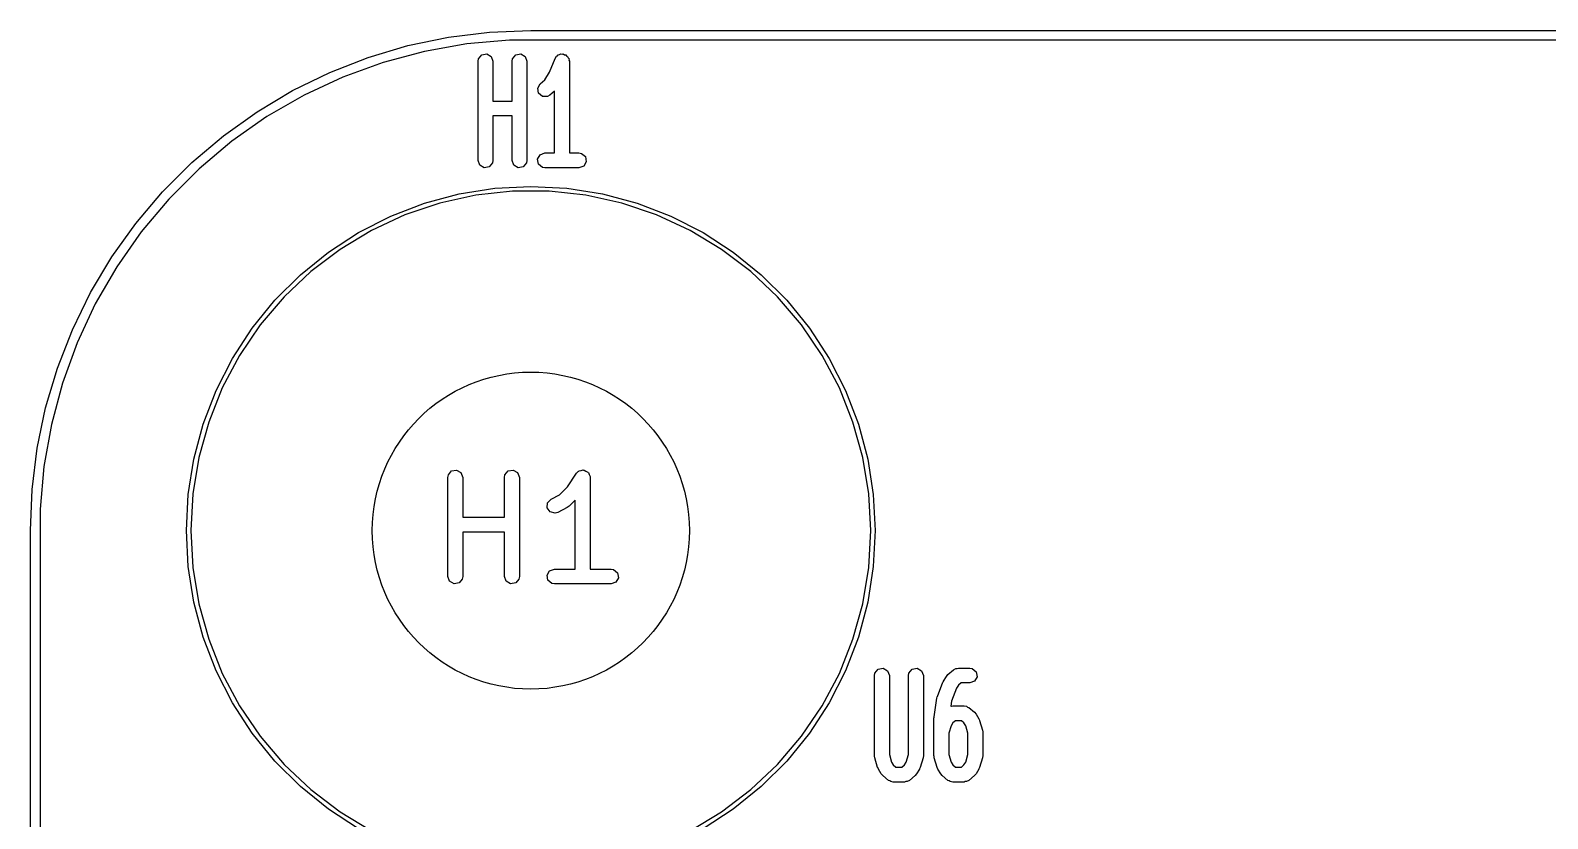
# Model space of a CAD drawing. Extents: x 3.67 to 6.5, y -4.53 to -1.6.
# Drawn here: x 3.738 to 4.341, y -2.083 to -1.77 of the extents above; entities that cross this region are included whole.
import ezdxf

# ---------------------------------------------------------------- set-up
doc = ezdxf.new("R2010")
doc.units = 0
doc.header["$MEASUREMENT"] = 0
doc.layers.add('BLACK', color=7, linetype='CONTINUOUS')

msp = doc.modelspace()

# ---------------------------------------------------------------- linework, layer by layer
at = {"layer": 'BLACK', "linetype": 'CONTINUOUS'}
for p, q in [((3.90428, -1.7724), (3.92059, -1.77036)), ((3.92059, -1.77036), (3.93701, -1.76969)), ((3.93701, -1.76969), (6.29921, -1.76969)), ((3.87245, -1.78046), (3.8882, -1.77577)), ((3.89479, -1.77806), (3.87835, -1.78246)), ((3.8882, -1.77577), (3.90428, -1.7724)), ((3.91155, -1.77511), (3.89479, -1.77806)), ((3.9285, -1.77362), (3.91155, -1.77511)), ((3.93701, -1.77362), (3.9285, -1.77362)), ((6.29921, -1.77362), (3.93701, -1.77362)), ((3.85714, -1.78643), (3.87245, -1.78046)), ((3.87835, -1.78246), (3.86236, -1.78828)), ((3.91606, -1.78199), (3.91624, -1.78098)), ((3.91606, -1.82136), (3.91606, -1.78199)), ((3.91624, -1.78098), (3.91753, -1.77944)), ((3.91753, -1.77944), (3.91952, -1.77908)), ((3.91952, -1.77908), (3.92127, -1.78009)), ((3.92127, -1.78009), (3.92196, -1.78199)), ((3.92196, -1.78199), (3.92196, -1.79779)), ((3.92956, -1.78199), (3.92973, -1.78098)), ((3.92956, -1.79779), (3.92956, -1.78199)), ((3.92973, -1.78098), (3.93103, -1.77944)), ((3.93103, -1.77944), (3.93302, -1.77908)), ((3.93302, -1.77908), (3.93477, -1.78009)), ((3.93477, -1.78009), (3.93546, -1.78199)), ((3.93546, -1.78199), (3.93546, -1.82136)), ((3.94448, -1.7863), (3.94664, -1.7809)), ((3.94664, -1.7809), (3.94718, -1.78002)), ((3.94718, -1.78002), (3.9476, -1.7798)), ((3.9476, -1.7798), (3.9479, -1.77944)), ((3.9479, -1.77944), (3.94846, -1.77934)), ((3.94846, -1.77934), (3.94896, -1.77907)), ((3.94896, -1.77907), (3.94943, -1.77917)), ((3.94943, -1.77917), (3.94989, -1.77908)), ((3.94989, -1.77908), (3.95038, -1.77937)), ((3.95038, -1.77937), (3.95094, -1.77948)), ((3.95094, -1.77948), (3.95123, -1.77986)), ((3.95123, -1.77986), (3.95164, -1.78009)), ((3.95164, -1.78009), (3.95184, -1.78063)), ((3.95184, -1.78063), (3.95219, -1.78107)), ((3.95219, -1.78107), (3.95217, -1.78155)), ((3.95217, -1.78155), (3.95233, -1.78199)), ((3.95233, -1.78199), (3.95233, -1.81841)), ((3.84238, -1.79365), (3.85714, -1.78643)), ((3.86236, -1.78828), (3.84694, -1.79548)), ((3.94074, -1.79097), (3.94261, -1.78942)), ((3.94261, -1.78942), (3.94448, -1.7863)), ((3.82826, -1.80206), (3.84238, -1.79365)), ((3.84694, -1.79548), (3.8322, -1.80399)), ((3.93973, -1.79272), (3.94074, -1.79097)), ((3.94007, -1.79471), (3.93973, -1.79272)), ((3.94161, -1.79601), (3.94007, -1.79471)), ((3.94363, -1.79602), (3.94161, -1.79601)), ((3.94452, -1.79551), (3.94363, -1.79602)), ((3.94643, -1.79392), (3.94452, -1.79551)), ((3.94643, -1.81841), (3.94643, -1.79392)), ((3.81489, -1.81161), (3.82826, -1.80206)), ((3.92196, -1.79779), (3.92956, -1.79779)), ((3.8322, -1.80399), (3.81826, -1.81375)), ((3.92956, -1.80369), (3.92196, -1.80369)), ((3.92196, -1.80369), (3.92196, -1.82136)), ((3.92956, -1.82136), (3.92956, -1.80369)), ((3.80235, -1.82223), (3.81489, -1.81161)), ((3.81826, -1.81375), (3.80522, -1.82469)), ((3.93972, -1.82085), (3.94073, -1.8191)), ((3.94073, -1.8191), (3.94263, -1.81841)), ((3.94263, -1.81841), (3.94643, -1.81841)), ((3.95233, -1.81841), (3.95613, -1.81841)), ((3.95613, -1.81841), (3.95714, -1.81859)), ((3.95714, -1.81859), (3.95869, -1.81989)), ((3.95869, -1.81989), (3.95904, -1.82188)), ((3.79073, -1.83385), (3.80235, -1.82223)), ((3.80522, -1.82469), (3.79319, -1.83672)), ((3.91675, -1.82326), (3.91606, -1.82136)), ((3.9185, -1.82427), (3.91675, -1.82326)), ((3.92049, -1.82392), (3.9185, -1.82427)), ((3.92178, -1.82237), (3.92049, -1.82392)), ((3.92196, -1.82136), (3.92178, -1.82237)), ((3.93025, -1.82326), (3.92956, -1.82136)), ((3.932, -1.82427), (3.93025, -1.82326)), ((3.93398, -1.82392), (3.932, -1.82427)), ((3.93528, -1.82237), (3.93398, -1.82392)), ((3.93546, -1.82136), (3.93528, -1.82237)), ((3.94007, -1.82284), (3.93972, -1.82085)), ((3.94162, -1.82414), (3.94007, -1.82284)), ((3.94263, -1.82432), (3.94162, -1.82414)), ((3.95613, -1.82432), (3.94263, -1.82432)), ((3.95803, -1.82362), (3.95613, -1.82432)), ((3.95904, -1.82188), (3.95803, -1.82362)), ((3.92271, -1.83244), (3.93701, -1.83169)), ((3.93701, -1.83169), (3.95131, -1.83244)), ((3.78011, -1.84639), (3.79073, -1.83385)), ((3.79319, -1.83672), (3.78225, -1.84975)), ((3.88136, -1.84352), (3.89473, -1.83839)), ((3.90088, -1.83839), (3.88702, -1.84305)), ((3.89473, -1.83839), (3.90856, -1.83468)), ((3.91516, -1.83524), (3.90088, -1.83839)), ((3.90856, -1.83468), (3.92271, -1.83244)), ((3.9297, -1.83366), (3.91516, -1.83524)), ((3.94432, -1.83366), (3.9297, -1.83366)), ((3.95885, -1.83524), (3.94432, -1.83366)), ((3.95131, -1.83244), (3.96545, -1.83468)), ((3.97314, -1.83839), (3.95885, -1.83524)), ((3.96545, -1.83468), (3.97928, -1.83839)), ((3.98699, -1.84305), (3.97314, -1.83839)), ((3.97928, -1.83839), (3.99265, -1.84352)), ((3.8686, -1.85002), (3.88136, -1.84352)), ((3.88702, -1.84305), (3.87375, -1.84919)), ((4.00026, -1.84919), (3.98699, -1.84305)), ((3.99265, -1.84352), (4.00541, -1.85002)), ((3.77056, -1.85976), (3.78011, -1.84639)), ((3.78225, -1.84975), (3.77249, -1.86369)), ((3.85659, -1.85782), (3.8686, -1.85002)), ((3.87375, -1.84919), (3.86122, -1.85673)), ((4.01279, -1.85673), (4.00026, -1.84919)), ((4.00541, -1.85002), (4.01742, -1.85782)), ((3.76215, -1.87388), (3.77056, -1.85976)), ((3.84546, -1.86683), (3.85659, -1.85782)), ((3.86122, -1.85673), (3.84958, -1.86558)), ((4.02443, -1.86558), (4.01279, -1.85673)), ((4.01742, -1.85782), (4.02855, -1.86683)), ((3.77249, -1.86369), (3.76398, -1.87843)), ((3.83534, -1.87696), (3.84546, -1.86683)), ((3.84958, -1.86558), (3.83897, -1.87564)), ((4.03505, -1.87564), (4.02443, -1.86558)), ((4.02855, -1.86683), (4.03868, -1.87696)), ((3.75493, -1.88864), (3.76215, -1.87388)), ((3.76398, -1.87843), (3.75679, -1.89385)), ((3.82633, -1.88809), (3.83534, -1.87696)), ((3.83897, -1.87564), (3.8295, -1.88678)), ((4.04451, -1.88678), (4.03505, -1.87564)), ((4.03868, -1.87696), (4.04769, -1.88809)), ((3.74896, -1.90395), (3.75493, -1.88864)), ((3.81853, -1.9001), (3.82633, -1.88809)), ((3.8295, -1.88678), (3.8213, -1.89888)), ((4.05272, -1.89888), (4.04451, -1.88678)), ((4.04769, -1.88809), (4.05549, -1.9001)), ((3.75679, -1.89385), (3.75097, -1.90985)), ((3.74427, -1.9197), (3.74896, -1.90395)), ((3.81202, -1.91286), (3.81853, -1.9001)), ((3.8213, -1.89888), (3.81445, -1.9118)), ((4.05957, -1.9118), (4.05272, -1.89888)), ((4.05549, -1.9001), (4.06199, -1.91286)), ((3.75097, -1.90985), (3.74656, -1.92628)), ((3.80689, -1.92623), (3.81202, -1.91286)), ((3.81445, -1.9118), (3.80904, -1.92539)), ((4.06498, -1.92539), (4.05957, -1.9118)), ((4.06199, -1.91286), (4.06712, -1.92623)), ((3.7409, -1.93578), (3.74427, -1.9197)), ((3.74656, -1.92628), (3.74361, -1.94304)), ((3.80319, -1.94006), (3.80689, -1.92623)), ((3.80904, -1.92539), (3.80512, -1.93947)), ((4.06889, -1.93947), (4.06498, -1.92539)), ((4.06712, -1.92623), (4.07083, -1.94006)), ((3.73887, -1.95209), (3.7409, -1.93578)), ((3.80095, -1.9542), (3.80319, -1.94006)), ((3.80512, -1.93947), (3.80276, -1.9539)), ((4.07126, -1.9539), (4.06889, -1.93947)), ((4.07083, -1.94006), (4.07307, -1.9542)), ((3.74361, -1.94304), (3.74213, -1.96)), ((3.90406, -1.94735), (3.90424, -1.94634)), ((3.90424, -1.94634), (3.90554, -1.94479)), ((3.90554, -1.94479), (3.90752, -1.94444)), ((3.90752, -1.94444), (3.90927, -1.94545)), ((3.90927, -1.94545), (3.90996, -1.94735)), ((3.92656, -1.94735), (3.92673, -1.94634)), ((3.92673, -1.94634), (3.92803, -1.94479)), ((3.92803, -1.94479), (3.93002, -1.94444)), ((3.93002, -1.94444), (3.93177, -1.94545)), ((3.93177, -1.94545), (3.93246, -1.94735)), ((3.95159, -1.95109), (3.95517, -1.94571)), ((3.95517, -1.94571), (3.95588, -1.94497)), ((3.95588, -1.94497), (3.95604, -1.94492)), ((3.95604, -1.94492), (3.95615, -1.94479)), ((3.95615, -1.94479), (3.957, -1.94464)), ((3.957, -1.94464), (3.95782, -1.9444)), ((3.95782, -1.9444), (3.95798, -1.94447)), ((3.95798, -1.94447), (3.95814, -1.94444)), ((3.95814, -1.94444), (3.95889, -1.94487)), ((3.95889, -1.94487), (3.95967, -1.94521)), ((3.95967, -1.94521), (3.95975, -1.94536)), ((3.95975, -1.94536), (3.95989, -1.94545)), ((3.95989, -1.94545), (3.96019, -1.94625)), ((3.96019, -1.94625), (3.96057, -1.94702)), ((3.73819, -1.9685), (3.73887, -1.95209)), ((3.90406, -1.98672), (3.90406, -1.94735)), ((3.90996, -1.94735), (3.90996, -1.96314)), ((3.92656, -1.96314), (3.92656, -1.94735)), ((3.93246, -1.94735), (3.93246, -1.98672)), ((3.94838, -1.95429), (3.95159, -1.95109)), ((3.96057, -1.94702), (3.96052, -1.94719)), ((3.96052, -1.94719), (3.96058, -1.94735)), ((3.96058, -1.94735), (3.96058, -1.98376)), ((3.8002, -1.9685), (3.80095, -1.9542)), ((3.80276, -1.9539), (3.80197, -1.9685)), ((3.94355, -1.95944), (3.94367, -1.95742)), ((3.94367, -1.95742), (3.94506, -1.95595)), ((3.94506, -1.95595), (3.94838, -1.95429)), ((3.95222, -1.95881), (3.9515, -1.95932)), ((3.95468, -1.95635), (3.95222, -1.95881)), ((3.95468, -1.98376), (3.95468, -1.95635)), ((4.07205, -1.9685), (4.07126, -1.9539)), ((4.07307, -1.9542), (4.07382, -1.9685)), ((3.74213, -1.96), (3.74213, -1.9685)), ((3.90996, -1.96314), (3.92656, -1.96314)), ((3.94475, -1.96106), (3.94355, -1.95944)), ((3.94672, -1.96153), (3.94475, -1.96106)), ((3.9477, -1.96124), (3.94672, -1.96153)), ((3.95145, -1.95936), (3.9477, -1.96124)), ((3.9515, -1.95932), (3.95145, -1.95936)), ((3.73819, -3.51378), (3.73819, -1.9685)), ((3.74213, -1.9685), (3.74213, -3.51378)), ((3.80095, -1.9828), (3.8002, -1.9685)), ((3.80197, -1.9685), (3.80276, -1.9831)), ((3.92656, -1.96905), (3.90996, -1.96905)), ((3.90996, -1.96905), (3.90996, -1.98672)), ((3.92656, -1.98672), (3.92656, -1.96905)), ((4.07126, -1.9831), (4.07205, -1.9685)), ((4.07382, -1.9685), (4.07307, -1.9828)), ((3.80319, -1.99695), (3.80095, -1.9828)), ((4.07307, -1.9828), (4.07083, -1.99695)), ((3.80276, -1.9831), (3.80512, -1.99753)), ((3.90475, -1.98862), (3.90406, -1.98672)), ((3.9065, -1.98963), (3.90475, -1.98862)), ((3.90979, -1.98773), (3.90849, -1.98927)), ((3.90996, -1.98672), (3.90979, -1.98773)), ((3.92725, -1.98862), (3.92656, -1.98672)), ((3.929, -1.98963), (3.92725, -1.98862)), ((3.93228, -1.98773), (3.93099, -1.98927)), ((3.93246, -1.98672), (3.93228, -1.98773)), ((3.94347, -1.9862), (3.94448, -1.98446)), ((3.94382, -1.98819), (3.94347, -1.9862)), ((3.94537, -1.98949), (3.94382, -1.98819)), ((3.94448, -1.98446), (3.94638, -1.98376)), ((3.94638, -1.98376), (3.95468, -1.98376)), ((3.96058, -1.98376), (3.96888, -1.98376)), ((3.96888, -1.98376), (3.96989, -1.98394)), ((3.97078, -1.98898), (3.96888, -1.98967)), ((3.96989, -1.98394), (3.97144, -1.98524)), ((3.97179, -1.98723), (3.97078, -1.98898)), ((3.97144, -1.98524), (3.97179, -1.98723)), ((4.06889, -1.99753), (4.07126, -1.9831)), ((3.90849, -1.98927), (3.9065, -1.98963)), ((3.93099, -1.98927), (3.929, -1.98963)), ((3.94638, -1.98967), (3.94537, -1.98949)), ((3.96888, -1.98967), (3.94638, -1.98967)), ((3.80689, -2.01078), (3.80319, -1.99695)), ((3.80512, -1.99753), (3.80904, -2.01162)), ((4.06498, -2.01162), (4.06889, -1.99753)), ((4.07083, -1.99695), (4.06712, -2.01078)), ((3.81202, -2.02415), (3.80689, -2.01078)), ((3.80904, -2.01162), (3.81445, -2.02521)), ((4.05957, -2.02521), (4.06498, -2.01162)), ((4.06712, -2.01078), (4.06199, -2.02415)), ((3.81853, -2.03691), (3.81202, -2.02415)), ((3.81445, -2.02521), (3.8213, -2.03812)), ((4.05272, -2.03812), (4.05957, -2.02521)), ((4.06199, -2.02415), (4.05549, -2.03691)), ((4.07354, -2.02609), (4.07372, -2.02508)), ((4.07372, -2.02508), (4.07501, -2.02353)), ((4.07501, -2.02353), (4.077, -2.02318)), ((4.077, -2.02318), (4.07875, -2.02419)), ((4.07875, -2.02419), (4.07944, -2.02609)), ((4.08704, -2.02609), (4.08721, -2.02508)), ((4.08721, -2.02508), (4.08851, -2.02353)), ((4.08851, -2.02353), (4.0905, -2.02318)), ((4.0905, -2.02318), (4.09225, -2.02419)), ((4.09225, -2.02419), (4.09294, -2.02609)), ((4.10272, -2.02569), (4.10497, -2.02382)), ((4.10497, -2.02382), (4.10586, -2.02331)), ((4.10586, -2.02331), (4.10638, -2.02331)), ((4.10638, -2.02331), (4.10686, -2.02313)), ((4.10686, -2.02313), (4.11136, -2.02313)), ((4.11136, -2.02313), (4.11237, -2.02331)), ((4.11237, -2.02331), (4.11392, -2.02461)), ((4.11392, -2.02461), (4.11427, -2.0266)), ((4.07354, -2.05796), (4.07354, -2.02609)), ((4.07944, -2.02609), (4.07944, -2.05752)), ((4.08704, -2.05752), (4.08704, -2.02609)), ((4.09294, -2.02609), (4.09294, -2.05796)), ((4.0985, -2.03436), (4.10075, -2.02874)), ((4.10075, -2.02874), (4.10093, -2.02844)), ((4.10093, -2.02844), (4.10096, -2.02832)), ((4.10096, -2.02832), (4.10208, -2.02644)), ((4.10208, -2.02644), (4.1027, -2.02572)), ((4.1027, -2.02572), (4.10272, -2.02569)), ((4.10614, -2.03115), (4.10411, -2.03624)), ((4.10689, -2.02991), (4.10614, -2.03115)), ((4.10793, -2.02904), (4.10689, -2.02991)), ((4.11136, -2.02904), (4.10793, -2.02904)), ((4.11326, -2.02835), (4.11136, -2.02904)), ((4.11427, -2.0266), (4.11326, -2.02835)), ((3.82633, -2.04892), (3.81853, -2.03691)), ((4.05549, -2.03691), (4.04769, -2.04892)), ((4.09719, -2.04252), (4.09832, -2.03502)), ((4.09832, -2.03502), (4.09849, -2.0345)), ((4.09849, -2.0345), (4.0985, -2.03436)), ((4.10411, -2.03624), (4.1038, -2.03831)), ((3.8213, -2.03812), (3.8295, -2.05023)), ((4.04451, -2.05023), (4.05272, -2.03812)), ((4.09716, -2.04296), (4.09722, -2.04264)), ((4.09716, -2.05796), (4.09716, -2.04296)), ((4.09722, -2.04264), (4.09719, -2.04252)), ((4.1038, -2.03831), (4.10413, -2.03831)), ((4.10413, -2.03831), (4.10461, -2.03813)), ((4.10461, -2.03813), (4.10911, -2.03813)), ((4.10911, -2.03813), (4.11012, -2.03831)), ((4.11012, -2.03831), (4.11052, -2.03864)), ((4.11052, -2.03864), (4.111, -2.03882)), ((4.111, -2.03882), (4.11325, -2.04069)), ((4.11325, -2.04069), (4.11387, -2.04142)), ((4.11387, -2.04142), (4.11389, -2.04144)), ((4.11389, -2.04144), (4.11502, -2.04332)), ((4.11502, -2.04332), (4.11523, -2.04388)), ((3.83534, -2.06005), (3.82633, -2.04892)), ((4.04769, -2.04892), (4.03868, -2.06005)), ((4.10396, -2.04604), (4.10307, -2.04902)), ((4.10307, -2.04902), (4.10307, -2.05752)), ((4.10464, -2.04491), (4.10396, -2.04604)), ((4.10568, -2.04404), (4.10464, -2.04491)), ((4.10804, -2.04404), (4.10568, -2.04404)), ((4.10909, -2.04491), (4.10804, -2.04404)), ((4.10976, -2.04604), (4.10909, -2.04491)), ((4.11066, -2.04902), (4.10976, -2.04604)), ((4.11066, -2.05752), (4.11066, -2.04902)), ((4.11523, -2.04388), (4.11531, -2.04399)), ((4.11531, -2.04399), (4.11644, -2.04774)), ((4.11644, -2.04774), (4.11653, -2.04848)), ((4.11653, -2.04848), (4.11656, -2.04858)), ((4.11656, -2.04858), (4.11656, -2.05796)), ((3.8295, -2.05023), (3.83897, -2.06137)), ((4.03505, -2.06137), (4.04451, -2.05023)), ((3.84546, -2.07017), (3.83534, -2.06005)), ((3.83897, -2.06137), (3.84958, -2.07143)), ((4.02443, -2.07143), (4.03505, -2.06137)), ((4.03868, -2.06005), (4.02855, -2.07017)), ((4.07357, -2.05806), (4.07354, -2.05796)), ((4.07366, -2.05881), (4.07357, -2.05806)), ((4.07479, -2.06256), (4.07366, -2.05881)), ((4.07944, -2.05752), (4.08034, -2.06051)), ((4.08034, -2.06051), (4.08101, -2.06163)), ((4.08546, -2.06163), (4.08614, -2.06051)), ((4.08614, -2.06051), (4.08704, -2.05752)), ((4.09282, -2.05881), (4.09169, -2.06256)), ((4.09294, -2.05796), (4.09281, -2.0587)), ((4.09281, -2.0587), (4.09282, -2.05881)), ((4.0972, -2.05806), (4.09716, -2.05796)), ((4.09728, -2.05881), (4.0972, -2.05806)), ((4.09841, -2.06256), (4.09728, -2.05881)), ((4.10307, -2.05752), (4.10396, -2.06051)), ((4.10396, -2.06051), (4.10464, -2.06163)), ((4.10909, -2.06163), (4.10976, -2.06051)), ((4.10976, -2.06051), (4.11066, -2.05752)), ((4.11644, -2.05881), (4.11531, -2.06256)), ((4.11656, -2.05796), (4.11643, -2.0587)), ((4.11643, -2.0587), (4.11644, -2.05881)), ((4.07487, -2.06266), (4.07479, -2.06256)), ((4.07508, -2.06323), (4.07487, -2.06266)), ((4.07621, -2.0651), (4.07508, -2.06323)), ((4.07624, -2.06512), (4.07621, -2.0651)), ((4.07685, -2.06585), (4.07624, -2.06512)), ((4.0791, -2.06773), (4.07685, -2.06585)), ((4.08101, -2.06163), (4.08206, -2.0625)), ((4.08206, -2.0625), (4.08442, -2.0625)), ((4.08442, -2.0625), (4.08546, -2.06163)), ((4.08963, -2.06585), (4.08738, -2.06773)), ((4.08965, -2.06582), (4.08963, -2.06585)), ((4.09027, -2.0651), (4.08965, -2.06582)), ((4.0914, -2.06323), (4.09027, -2.0651)), ((4.09142, -2.06309), (4.0914, -2.06323)), ((4.09169, -2.06256), (4.09142, -2.06309)), ((4.09849, -2.06266), (4.09841, -2.06256)), ((4.09871, -2.06323), (4.09849, -2.06266)), ((4.09983, -2.0651), (4.09871, -2.06323)), ((4.09986, -2.06512), (4.09983, -2.0651)), ((4.10047, -2.06585), (4.09986, -2.06512)), ((4.10272, -2.06773), (4.10047, -2.06585)), ((4.10464, -2.06163), (4.10568, -2.0625)), ((4.10568, -2.0625), (4.10804, -2.0625)), ((4.10804, -2.0625), (4.10909, -2.06163)), ((4.11325, -2.06585), (4.111, -2.06773)), ((4.11327, -2.06582), (4.11325, -2.06585)), ((4.11389, -2.0651), (4.11327, -2.06582)), ((4.11502, -2.06323), (4.11389, -2.0651)), ((4.11504, -2.06309), (4.11502, -2.06323)), ((4.11531, -2.06256), (4.11504, -2.06309)), ((3.85659, -2.07919), (3.84546, -2.07017)), ((3.84958, -2.07143), (3.86122, -2.08028)), ((4.01279, -2.08028), (4.02443, -2.07143)), ((4.02855, -2.07017), (4.01742, -2.07919)), ((4.07958, -2.0679), (4.0791, -2.06773)), ((4.07998, -2.06823), (4.07958, -2.0679)), ((4.08099, -2.06841), (4.07998, -2.06823)), ((4.08549, -2.06841), (4.08099, -2.06841)), ((4.08597, -2.06823), (4.08549, -2.06841)), ((4.08649, -2.06824), (4.08597, -2.06823)), ((4.08738, -2.06773), (4.08649, -2.06824)), ((4.10321, -2.0679), (4.10272, -2.06773)), ((4.1036, -2.06823), (4.10321, -2.0679)), ((4.10461, -2.06841), (4.1036, -2.06823)), ((4.10911, -2.06841), (4.10461, -2.06841)), ((4.1096, -2.06823), (4.10911, -2.06841)), ((4.11011, -2.06824), (4.1096, -2.06823)), ((4.111, -2.06773), (4.11011, -2.06824)), ((3.8686, -2.08699), (3.85659, -2.07919)), ((4.01742, -2.07919), (4.00541, -2.08699)), ((3.86122, -2.08028), (3.87375, -2.08781)), ((4.00026, -2.08781), (4.01279, -2.08028))]:
    msp.add_line(p, q, dxfattribs=at)
at = {"layer": 'BLACK'}
msp.add_circle((3.93701, -1.9685), 0.06299, dxfattribs=at)

doc.saveas('drawing.dxf')
